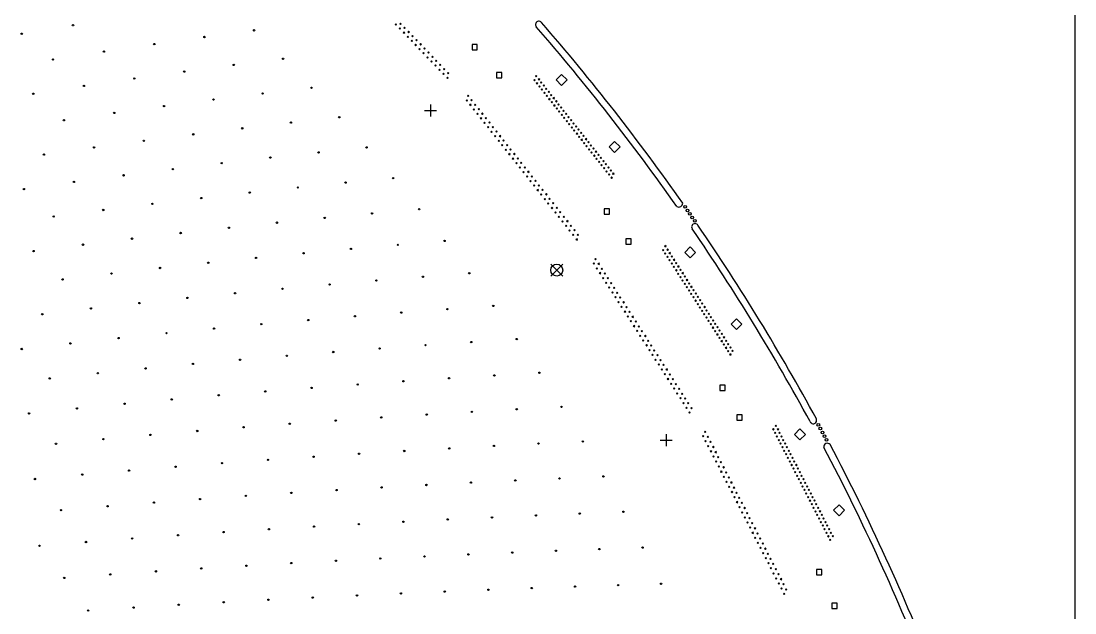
# Model space of a CAD drawing. Extents: x 37 to 649, y -63 to 570.
# Drawn here: x 339.5 to 648.6, y 254.6 to 428 of the extents above; entities that cross this region are included whole.
import ezdxf

# ---------------------------------------------------------------- set-up
doc = ezdxf.new("R2010")
doc.units = 0
doc.layers.add('BLACK', color=7, linetype='CONTINUOUS')

msp = doc.modelspace()

# ---------------------------------------------------------------- linework, layer by layer
at = {"layer": 'BLACK', "linetype": 'CONTINUOUS'}
for p, q in [((648.594, 570.004), (648.595, 66.055)), ((449.239071, 427.253121), (449.639071, 426.853121)), ((449.639071, 427.253121), (449.239071, 426.853121)), ((450.648206, 427.448678), (451.048206, 427.048678)), ((451.048206, 427.448678), (450.648206, 427.048678)), ((450.401895, 426.047523), (450.801895, 425.647523)), ((450.801895, 426.047523), (450.401895, 425.647523)), ((451.564717, 424.841924), (451.964717, 424.441924)), ((451.964717, 424.841924), (451.564717, 424.441924)), ((451.811031, 426.24308), (452.211031, 425.84308)), ((452.211031, 426.24308), (451.811031, 425.84308)), ((452.72754, 423.636326), (453.12754, 423.236326)), ((453.12754, 423.636326), (452.72754, 423.236326)), ((452.973852, 425.037481), (453.373852, 424.637481)), ((453.373852, 425.037481), (452.973852, 424.637481)), ((454.136676, 423.831882), (454.536676, 423.431882)), ((454.536676, 423.831882), (454.136676, 423.431882)), ((453.890362, 422.430727), (454.290362, 422.030727)), ((454.290362, 422.430727), (453.890362, 422.030727)), ((455.053186, 421.225127), (455.453186, 420.825127)), ((455.453186, 421.225127), (455.053186, 420.825127)), ((455.299498, 422.626283), (455.699498, 422.226283)), ((455.699498, 422.626283), (455.299498, 422.226283)), ((456.462321, 421.420684), (456.862321, 421.020684)), ((456.862321, 421.420684), (456.462321, 421.020684)), ((473.339417, 421.187659), (471.783767, 421.187659)), ((471.783767, 421.187659), (471.783767, 419.632009)), ((473.339417, 419.632009), (473.339417, 421.187659)), ((456.21601, 420.01953), (456.61601, 419.61953)), ((456.61601, 420.01953), (456.21601, 419.61953)), ((457.378831, 418.81393), (457.778831, 418.41393)), ((457.778831, 418.81393), (457.378831, 418.41393)), ((457.625145, 420.215087), (458.025145, 419.815087)), ((458.025145, 420.215087), (457.625145, 419.815087)), ((458.541654, 417.608333), (458.941654, 417.208333)), ((458.941654, 417.608333), (458.541654, 417.208333)), ((458.787967, 419.009487), (459.187967, 418.609487)), ((459.187967, 419.009487), (458.787967, 418.609487)), ((459.95079, 417.803889), (460.35079, 417.403889)), ((460.35079, 417.803889), (459.95079, 417.403889)), ((471.783767, 419.632009), (473.339417, 419.632009)), ((459.704477, 416.402734), (460.104477, 416.002734)), ((460.104477, 416.402734), (459.704477, 416.002734)), ((460.867299, 415.197135), (461.267299, 414.797135)), ((461.267299, 415.197135), (460.867299, 414.797135)), ((461.113613, 416.59829), (461.513613, 416.19829)), ((461.513613, 416.59829), (461.113613, 416.19829)), ((462.276436, 415.39269), (462.676436, 414.99269)), ((462.676436, 415.39269), (462.276436, 414.99269)), ((463.43926, 414.187094), (463.83926, 413.787094)), ((463.83926, 414.187094), (463.43926, 413.787094)), ((462.030124, 413.991537), (462.430124, 413.591537)), ((462.430124, 413.991537), (462.030124, 413.591537)), ((463.192945, 412.785937), (463.592945, 412.385937)), ((463.592945, 412.785937), (463.192945, 412.385937)), ((464.355769, 411.580339), (464.755769, 411.180339)), ((464.755769, 411.580339), (464.355769, 411.180339)), ((464.602082, 412.981495), (465.002082, 412.581495)), ((465.002082, 412.981495), (464.602082, 412.581495)), ((480.517523, 412.968042), (478.961873, 412.968042)), ((478.961873, 412.968042), (478.961873, 411.412392)), ((478.961873, 411.412392), (480.517523, 411.412392)), ((480.517523, 411.412392), (480.517523, 412.968042)), ((490.423878, 412.093545), (490.823878, 411.693545)), ((490.823878, 412.093545), (490.423878, 411.693545)), ((491.153125, 411.17223), (491.553125, 410.77223)), ((491.553125, 411.17223), (491.153125, 410.77223)), ((498.07, 412.41), (496.47, 410.81)), ((499.67, 410.81), (498.07, 412.41)), ((489.88679, 410.919155), (490.28679, 410.519155)), ((490.28679, 410.919155), (489.88679, 410.519155)), ((490.616037, 409.99784), (491.016037, 409.59784)), ((491.016037, 409.99784), (490.616037, 409.59784)), ((491.345288, 409.076526), (491.745288, 408.676526)), ((491.745288, 409.076526), (491.345288, 408.676526)), ((491.882376, 410.250917), (492.282376, 409.850917)), ((492.282376, 410.250917), (491.882376, 409.850917)), ((492.074536, 408.155211), (492.474536, 407.755211)), ((492.474536, 408.155211), (492.074536, 407.755211)), ((492.611624, 409.329601), (493.011624, 408.929601)), ((493.011624, 409.329601), (492.611624, 408.929601)), ((493.340873, 408.408286), (493.740873, 408.008286)), ((493.740873, 408.408286), (493.340873, 408.008286)), ((496.47, 410.81), (498.07, 409.21)), ((498.07, 409.21), (499.67, 410.81)), ((470.048923, 404.997542), (470.448923, 404.597542)), ((470.448923, 404.997542), (470.048923, 404.597542)), ((470.430851, 406.367956), (470.830851, 405.967956)), ((470.830851, 406.367956), (470.430851, 405.967956)), ((471.47042, 405.054593), (471.87042, 404.654593)), ((471.87042, 405.054593), (471.47042, 404.654593)), ((492.803785, 407.233896), (493.203785, 406.833896)), ((493.203785, 407.233896), (492.803785, 406.833896)), ((493.533035, 406.312581), (493.933035, 405.912581)), ((493.933035, 406.312581), (493.533035, 405.912581)), ((494.070122, 407.486972), (494.470122, 407.086972)), ((494.470122, 407.486972), (494.070122, 407.086972)), ((494.262284, 405.391266), (494.662284, 404.991266)), ((494.662284, 405.391266), (494.262284, 404.991266)), ((494.799372, 406.565655), (495.199372, 406.165655)), ((495.199372, 406.565655), (494.799372, 406.165655)), ((495.52862, 405.644341), (495.92862, 405.244341)), ((495.92862, 405.644341), (495.52862, 405.244341)), ((457.84, 401.83), (461.34, 401.83)), ((459.59, 403.58), (459.59, 400.08)), ((471.088491, 403.684178), (471.488491, 403.284178)), ((471.488491, 403.684178), (471.088491, 403.284178)), ((472.128058, 402.370815), (472.528058, 401.970815)), ((472.528058, 402.370815), (472.128058, 401.970815)), ((472.509988, 403.74123), (472.909988, 403.34123)), ((472.909988, 403.74123), (472.509988, 403.34123)), ((473.549554, 402.427865), (473.949554, 402.027865)), ((473.949554, 402.427865), (473.549554, 402.027865)), ((494.991533, 404.469952), (495.391533, 404.069952)), ((495.391533, 404.469952), (494.991533, 404.069952)), ((495.720782, 403.548636), (496.120782, 403.148636)), ((496.120782, 403.548636), (495.720782, 403.148636)), ((496.257869, 404.723027), (496.657869, 404.323027)), ((496.657869, 404.723027), (496.257869, 404.323027)), ((496.450031, 402.627322), (496.850031, 402.227322)), ((496.850031, 402.627322), (496.450031, 402.227322)), ((496.987119, 403.801713), (497.387119, 403.401713)), ((497.387119, 403.801713), (496.987119, 403.401713)), ((497.716367, 402.880397), (498.116367, 402.480397)), ((498.116367, 402.880397), (497.716367, 402.480397)), ((498.445617, 401.959084), (498.845617, 401.559084)), ((498.845617, 401.959084), (498.445617, 401.559084)), ((473.167627, 401.057451), (473.567627, 400.657451)), ((473.567627, 401.057451), (473.167627, 400.657451)), ((474.207194, 399.744087), (474.607194, 399.344087)), ((474.607194, 399.744087), (474.207194, 399.344087)), ((474.589123, 401.114502), (474.989123, 400.714502)), ((474.989123, 401.114502), (474.589123, 400.714502)), ((475.62869, 399.801138), (476.02869, 399.401138)), ((476.02869, 399.801138), (475.62869, 399.401138)), ((497.179279, 401.706008), (497.579279, 401.306008)), ((497.579279, 401.706008), (497.179279, 401.306008)), ((497.908529, 400.784693), (498.308529, 400.384693)), ((498.308529, 400.784693), (497.908529, 400.384693)), ((498.637777, 399.863378), (499.037777, 399.463378)), ((499.037777, 399.863378), (498.637777, 399.463378)), ((499.174865, 401.037768), (499.574865, 400.637768)), ((499.574865, 401.037768), (499.174865, 400.637768)), ((499.367027, 398.942064), (499.767027, 398.542064)), ((499.767027, 398.942064), (499.367027, 398.542064)), ((499.904115, 400.116454), (500.304115, 399.716454)), ((500.304115, 400.116454), (499.904115, 399.716454)), ((500.633362, 399.195138), (501.033362, 398.795138)), ((501.033362, 399.195138), (500.633362, 398.795138)), ((475.246761, 398.430723), (475.646761, 398.030723)), ((475.646761, 398.430723), (475.246761, 398.030723)), ((476.286331, 397.117361), (476.686331, 396.717361)), ((476.686331, 397.117361), (476.286331, 396.717361)), ((476.668257, 398.487775), (477.068257, 398.087775)), ((477.068257, 398.487775), (476.668257, 398.087775)), ((477.325897, 395.803996), (477.725897, 395.403996)), ((477.725897, 395.803996), (477.325897, 395.403996)), ((477.707827, 397.174412), (478.107827, 396.774412)), ((478.107827, 397.174412), (477.707827, 396.774412)), ((478.747393, 395.861048), (479.147393, 395.461048)), ((479.147393, 395.861048), (478.747393, 395.461048)), ((500.096276, 398.020748), (500.496276, 397.620748)), ((500.496276, 398.020748), (500.096276, 397.620748)), ((500.825526, 397.099433), (501.225526, 396.699433)), ((501.225526, 397.099433), (500.825526, 396.699433)), ((501.362613, 398.273824), (501.762613, 397.873824)), ((501.762613, 398.273824), (501.362613, 397.873824)), ((501.554773, 396.178118), (501.954773, 395.778118)), ((501.954773, 396.178118), (501.554773, 395.778118)), ((502.091861, 397.352508), (502.491861, 396.952508)), ((502.491861, 397.352508), (502.091861, 396.952508)), ((502.821111, 396.431195), (503.221111, 396.031195)), ((503.221111, 396.431195), (502.821111, 396.031195)), ((478.365465, 394.490633), (478.765465, 394.090633)), ((478.765465, 394.490633), (478.365465, 394.090633)), ((479.405033, 393.177269), (479.805033, 392.777269)), ((479.805033, 393.177269), (479.405033, 392.777269)), ((479.786962, 394.547684), (480.186962, 394.147684)), ((480.186962, 394.547684), (479.786962, 394.147684)), ((480.826529, 393.234321), (481.226529, 392.834321)), ((481.226529, 393.234321), (480.826529, 392.834321)), ((502.284023, 395.256803), (502.684023, 394.856803)), ((502.684023, 395.256803), (502.284023, 394.856803)), ((503.013272, 394.335489), (503.413272, 393.935489)), ((503.413272, 394.335489), (503.013272, 393.935489)), ((503.550359, 395.509879), (503.950359, 395.109879)), ((503.950359, 395.509879), (503.550359, 395.109879)), ((503.74252, 393.414175), (504.14252, 393.014175)), ((504.14252, 393.414175), (503.74252, 393.014175)), ((504.279609, 394.588564), (504.679609, 394.188564)), ((504.679609, 394.588564), (504.279609, 394.188564)), ((505.008857, 393.66725), (505.408857, 393.26725)), ((505.408857, 393.66725), (505.008857, 393.26725)), ((505.738106, 392.745936), (506.138106, 392.345936)), ((506.138106, 392.745936), (505.738106, 392.345936)), ((513.59, 392.76), (511.99, 391.16)), ((515.19, 391.16), (513.59, 392.76)), ((480.444601, 391.863904), (480.844601, 391.463904)), ((480.844601, 391.863904), (480.444601, 391.463904)), ((481.48417, 390.550543), (481.88417, 390.150543)), ((481.88417, 390.550543), (481.48417, 390.150543)), ((481.866096, 391.920956), (482.266096, 391.520956)), ((482.266096, 391.920956), (481.866096, 391.520956)), ((482.905666, 390.607594), (483.305666, 390.207594)), ((483.305666, 390.607594), (482.905666, 390.207594)), ((504.47177, 392.492861), (504.87177, 392.092861)), ((504.87177, 392.492861), (504.47177, 392.092861)), ((505.201018, 391.571545), (505.601018, 391.171545)), ((505.601018, 391.571545), (505.201018, 391.171545)), ((505.930268, 390.650231), (506.330268, 390.250231)), ((506.330268, 390.650231), (505.930268, 390.250231)), ((506.467356, 391.824622), (506.867356, 391.424622)), ((506.867356, 391.824622), (506.467356, 391.424622)), ((506.659517, 389.728915), (507.059517, 389.328915)), ((507.059517, 389.728915), (506.659517, 389.328915)), ((507.196604, 390.903306), (507.596604, 390.503306)), ((507.596604, 390.903306), (507.196604, 390.503306)), ((507.925854, 389.981991), (508.325854, 389.581991)), ((508.325854, 389.981991), (507.925854, 389.581991)), ((511.99, 391.16), (513.59, 389.56)), ((513.59, 389.56), (515.19, 391.16)), ((482.523735, 389.237177), (482.923735, 388.837177)), ((482.923735, 389.237177), (482.523735, 388.837177)), ((483.563304, 387.923816), (483.963304, 387.523816)), ((483.963304, 387.923816), (483.563304, 387.523816)), ((483.945232, 389.294229), (484.345232, 388.894229)), ((484.345232, 389.294229), (483.945232, 388.894229)), ((484.602872, 386.610451), (485.002872, 386.210451)), ((485.002872, 386.610451), (484.602872, 386.210451)), ((484.9848, 387.980866), (485.3848, 387.580866)), ((485.3848, 387.980866), (484.9848, 387.580866)), ((486.024368, 386.667503), (486.424368, 386.267503)), ((486.424368, 386.667503), (486.024368, 386.267503)), ((507.388767, 388.8076), (507.788767, 388.4076)), ((507.788767, 388.8076), (507.388767, 388.4076)), ((508.118015, 387.886285), (508.518015, 387.486285)), ((508.518015, 387.886285), (508.118015, 387.486285)), ((508.655103, 389.060676), (509.055103, 388.660676)), ((509.055103, 389.060676), (508.655103, 388.660676)), ((508.847265, 386.964971), (509.247265, 386.564971)), ((509.247265, 386.964971), (508.847265, 386.564971)), ((509.384352, 388.139362), (509.784352, 387.739362)), ((509.784352, 388.139362), (509.384352, 387.739362)), ((510.113601, 387.218046), (510.513601, 386.818046)), ((510.513601, 387.218046), (510.113601, 386.818046)), ((485.642438, 385.297088), (486.042438, 384.897088)), ((486.042438, 385.297088), (485.642438, 384.897088)), ((486.682008, 383.983725), (487.082008, 383.583725)), ((487.082008, 383.983725), (486.682008, 383.583725)), ((487.063935, 385.354138), (487.463935, 384.954138)), ((487.463935, 385.354138), (487.063935, 384.954138)), ((488.103504, 384.040775), (488.503504, 383.640775)), ((488.503504, 384.040775), (488.103504, 383.640775)), ((509.576511, 386.043656), (509.976511, 385.643656)), ((509.976511, 386.043656), (509.576511, 385.643656)), ((510.305763, 385.122342), (510.705763, 384.722342)), ((510.705763, 385.122342), (510.305763, 384.722342)), ((510.84285, 386.296732), (511.24285, 385.896732)), ((511.24285, 386.296732), (510.84285, 385.896732)), ((511.035009, 384.201027), (511.435009, 383.801027)), ((511.435009, 384.201027), (511.035009, 383.801027)), ((511.572097, 385.375417), (511.972097, 384.975417)), ((511.972097, 385.375417), (511.572097, 384.975417)), ((511.76426, 383.279713), (512.16426, 382.879713)), ((512.16426, 383.279713), (511.76426, 382.879713)), ((512.301348, 384.454104), (512.701348, 384.054104)), ((512.701348, 384.454104), (512.301348, 384.054104)), ((513.030595, 383.532788), (513.430595, 383.132788)), ((513.430595, 383.532788), (513.030595, 383.132788)), ((487.721575, 382.670361), (488.121575, 382.270361)), ((488.121575, 382.670361), (487.721575, 382.270361)), ((488.761142, 381.356996), (489.161142, 380.956996)), ((489.161142, 381.356996), (488.761142, 380.956996)), ((489.143071, 382.727411), (489.543071, 382.327411)), ((489.543071, 382.727411), (489.143071, 382.327411)), ((490.182638, 381.414048), (490.582638, 381.014048)), ((490.582638, 381.414048), (490.182638, 381.014048)), ((512.493508, 382.358398), (512.893508, 381.958398)), ((512.893508, 382.358398), (512.493508, 381.958398)), ((489.800711, 380.043633), (490.200711, 379.643633)), ((490.200711, 380.043633), (489.800711, 379.643633)), ((490.840278, 378.730269), (491.240278, 378.330269)), ((491.240278, 378.730269), (490.840278, 378.330269)), ((491.222208, 380.100685), (491.622208, 379.700685)), ((491.622208, 380.100685), (491.222208, 379.700685)), ((491.879846, 377.416906), (492.279846, 377.016906)), ((492.279846, 377.416906), (491.879846, 377.016906)), ((492.261773, 378.787321), (492.661773, 378.387321)), ((492.661773, 378.787321), (492.261773, 378.387321)), ((493.301342, 377.473958), (493.701342, 377.073958)), ((493.701342, 377.473958), (493.301342, 377.073958)), ((492.919412, 376.103543), (493.319412, 375.703543)), ((493.319412, 376.103543), (492.919412, 375.703543)), ((493.958981, 374.790178), (494.358981, 374.390178)), ((494.358981, 374.790178), (493.958981, 374.390178)), ((494.340909, 376.160593), (494.740909, 375.760593)), ((494.740909, 376.160593), (494.340909, 375.760593)), ((495.380477, 374.84723), (495.780477, 374.44723)), ((495.780477, 374.84723), (495.380477, 374.44723)), ((494.99855, 373.476816), (495.39855, 373.076816)), ((495.39855, 373.476816), (494.99855, 373.076816)), ((496.038116, 372.163451), (496.438116, 371.763451)), ((496.438116, 372.163451), (496.038116, 371.763451)), ((496.420046, 373.533867), (496.820046, 373.133867)), ((496.820046, 373.533867), (496.420046, 373.133867)), ((497.459613, 372.220503), (497.859613, 371.820503)), ((497.859613, 372.220503), (497.459613, 371.820503)), ((498.499181, 370.90714), (498.899181, 370.50714)), ((498.899181, 370.90714), (498.499181, 370.50714)), ((512.101972, 373.065477), (510.546322, 373.065477)), ((510.546322, 373.065477), (510.546322, 371.509827)), ((510.546322, 371.509827), (512.101972, 371.509827)), ((512.101972, 371.509827), (512.101972, 373.065477)), ((497.077684, 370.850089), (497.477684, 370.450089)), ((497.477684, 370.850089), (497.077684, 370.450089)), ((498.117253, 369.536725), (498.517253, 369.136725)), ((498.517253, 369.536725), (498.117253, 369.136725)), ((499.156819, 368.223361), (499.556819, 367.823361)), ((499.556819, 368.223361), (499.156819, 367.823361)), ((499.538749, 369.593776), (499.938749, 369.193776)), ((499.938749, 369.593776), (499.538749, 369.193776)), ((500.578316, 368.280411), (500.978316, 367.880411)), ((500.978316, 368.280411), (500.578316, 367.880411)), ((500.196389, 366.909998), (500.596389, 366.509998)), ((500.596389, 366.909998), (500.196389, 366.509998)), ((501.235955, 365.596633), (501.635955, 365.196633)), ((501.635955, 365.596633), (501.235955, 365.196633)), ((501.617885, 366.967049), (502.017885, 366.567049)), ((502.017885, 366.967049), (501.617885, 366.567049)), ((502.657452, 365.653685), (503.057452, 365.253685)), ((503.057452, 365.653685), (502.657452, 365.253685)), ((502.275524, 364.28327), (502.675524, 363.88327)), ((502.675524, 364.28327), (502.275524, 363.88327)), ((518.450195, 364.194158), (516.894545, 364.194158)), ((516.894545, 364.194158), (516.894545, 362.638508)), ((516.894545, 362.638508), (518.450195, 362.638508)), ((518.450195, 362.638508), (518.450195, 364.194158)), ((528.275548, 362.258951), (528.675548, 361.858951)), ((528.675548, 362.258951), (528.275548, 361.858951)), ((535.77, 361.86), (534.17, 360.26)), ((537.37, 360.26), (535.77, 361.86)), ((507.81924, 358.511558), (508.21924, 358.111558)), ((508.21924, 358.511558), (507.81924, 358.111558)), ((527.626429, 361.142573), (528.026429, 360.742573)), ((528.026429, 361.142573), (527.626429, 360.742573)), ((528.262296, 360.154496), (528.662296, 359.754496)), ((528.662296, 360.154496), (528.262296, 359.754496)), ((528.898167, 359.166421), (529.298167, 358.766421)), ((529.298167, 359.166421), (528.898167, 358.766421)), ((528.911415, 361.270874), (529.311415, 360.870874)), ((529.311415, 361.270874), (528.911415, 360.870874)), ((529.547286, 360.282799), (529.947286, 359.882799)), ((529.947286, 360.282799), (529.547286, 359.882799)), ((530.183154, 359.294722), (530.583154, 358.894722)), ((530.583154, 359.294722), (530.183154, 358.894722)), ((534.17, 360.26), (535.77, 358.66)), ((535.77, 358.66), (537.37, 360.26)), ((494.88, 356.82), (498.38, 353.32)), ((498.38, 356.82), (494.88, 353.32)), ((507.305412, 357.184952), (507.705412, 356.784952)), ((507.705412, 357.184952), (507.305412, 356.784952)), ((508.211865, 355.776416), (508.611865, 355.376416)), ((508.611865, 355.776416), (508.211865, 355.376416)), ((508.725692, 357.103024), (509.125692, 356.703024)), ((509.125692, 357.103024), (508.725692, 356.703024)), ((509.632145, 355.69449), (510.032145, 355.29449)), ((510.032145, 355.69449), (509.632145, 355.29449)), ((529.534035, 358.178343), (529.934035, 357.778343)), ((529.934035, 358.178343), (529.534035, 357.778343)), ((530.169904, 357.190267), (530.569904, 356.790267)), ((530.569904, 357.190267), (530.169904, 356.790267)), ((530.805774, 356.202189), (531.205774, 355.802189)), ((531.205774, 356.202189), (530.805774, 355.802189)), ((530.819023, 358.306645), (531.219023, 357.906645)), ((531.219023, 358.306645), (530.819023, 357.906645)), ((531.454892, 357.318569), (531.854892, 356.918569)), ((531.854892, 357.318569), (531.454892, 356.918569)), ((532.090763, 356.33049), (532.490763, 355.93049)), ((532.490763, 356.33049), (532.090763, 355.93049)), ((509.118315, 354.367882), (509.518315, 353.967882)), ((509.518315, 354.367882), (509.118315, 353.967882)), ((510.024768, 352.959347), (510.424768, 352.559347)), ((510.424768, 352.959347), (510.024768, 352.559347)), ((510.538595, 354.285954), (510.938595, 353.885954)), ((510.938595, 354.285954), (510.538595, 353.885954)), ((511.445048, 352.87742), (511.845048, 352.47742)), ((511.845048, 352.87742), (511.445048, 352.47742)), ((531.441643, 355.214113), (531.841643, 354.814113)), ((531.841643, 355.214113), (531.441643, 354.814113)), ((532.077513, 354.226037), (532.477513, 353.826037)), ((532.477513, 354.226037), (532.077513, 353.826037)), ((532.713382, 353.23796), (533.113382, 352.83796)), ((533.113382, 353.23796), (532.713382, 352.83796)), ((532.726631, 355.342415), (533.126631, 354.942415)), ((533.126631, 355.342415), (532.726631, 354.942415)), ((533.362501, 354.354338), (533.762501, 353.954338)), ((533.762501, 354.354338), (533.362501, 353.954338)), ((533.998371, 353.366262), (534.398371, 352.966262)), ((534.398371, 353.366262), (533.998371, 352.966262)), ((534.634239, 352.378185), (535.034239, 351.978185)), ((535.034239, 352.378185), (534.634239, 351.978185)), ((510.931219, 351.550812), (511.331219, 351.150812)), ((511.331219, 351.550812), (510.931219, 351.150812)), ((511.837671, 350.142277), (512.237671, 349.742277)), ((512.237671, 350.142277), (511.837671, 349.742277)), ((512.351499, 351.468885), (512.751499, 351.068885)), ((512.751499, 351.468885), (512.351499, 351.068885)), ((513.25795, 350.060351), (513.65795, 349.660351)), ((513.65795, 350.060351), (513.25795, 349.660351)), ((533.349252, 352.249884), (533.749252, 351.849884)), ((533.749252, 352.249884), (533.349252, 351.849884)), ((533.985119, 351.261807), (534.385119, 350.861807)), ((534.385119, 351.261807), (533.985119, 350.861807)), ((534.620989, 350.273731), (535.020989, 349.873731)), ((535.020989, 350.273731), (534.620989, 349.873731)), ((535.256858, 349.285654), (535.656858, 348.885654)), ((535.656858, 349.285654), (535.256858, 348.885654)), ((535.270109, 351.39011), (535.670109, 350.99011)), ((535.670109, 351.39011), (535.270109, 350.99011)), ((535.905977, 350.402032), (536.305977, 350.002032)), ((536.305977, 350.402032), (535.905977, 350.002032)), ((536.541847, 349.413956), (536.941847, 349.013956)), ((536.941847, 349.413956), (536.541847, 349.013956)), ((512.744125, 348.733743), (513.144125, 348.333743)), ((513.144125, 348.733743), (512.744125, 348.333743)), ((513.650575, 347.325208), (514.050575, 346.925208)), ((514.050575, 347.325208), (513.650575, 346.925208)), ((514.164404, 348.651816), (514.564404, 348.251816)), ((514.564404, 348.651816), (514.164404, 348.251816)), ((515.070854, 347.243281), (515.470854, 346.843281)), ((515.470854, 347.243281), (515.070854, 346.843281)), ((535.892728, 348.297578), (536.292728, 347.897578)), ((536.292728, 348.297578), (535.892728, 347.897578)), ((536.528597, 347.3095), (536.928597, 346.9095)), ((536.928597, 347.3095), (536.528597, 346.9095)), ((537.164467, 346.321423), (537.564467, 345.921423)), ((537.564467, 346.321423), (537.164467, 345.921423)), ((537.177715, 348.425879), (537.577715, 348.025879)), ((537.577715, 348.425879), (537.177715, 348.025879)), ((537.813586, 347.437802), (538.213586, 347.037802)), ((538.213586, 347.437802), (537.813586, 347.037802)), ((538.449453, 346.449725), (538.849453, 346.049725)), ((538.849453, 346.449725), (538.449453, 346.049725)), ((514.557028, 345.916673), (514.957028, 345.516673)), ((514.957028, 345.916673), (514.557028, 345.516673)), ((515.463479, 344.508139), (515.863479, 344.108139)), ((515.863479, 344.508139), (515.463479, 344.108139)), ((515.977307, 345.834746), (516.377307, 345.434746)), ((516.377307, 345.834746), (515.977307, 345.434746)), ((516.369931, 343.099603), (516.769931, 342.699603)), ((516.769931, 343.099603), (516.369931, 342.699603)), ((516.883758, 344.426212), (517.283758, 344.026212)), ((517.283758, 344.426212), (516.883758, 344.026212)), ((537.800334, 345.333346), (538.200334, 344.933346)), ((538.200334, 345.333346), (537.800334, 344.933346)), ((538.436204, 344.34527), (538.836204, 343.94527)), ((538.836204, 344.34527), (538.436204, 343.94527)), ((539.072074, 343.357194), (539.472074, 342.957194)), ((539.472074, 343.357194), (539.072074, 342.957194)), ((539.085324, 345.461649), (539.485324, 345.061649)), ((539.485324, 345.461649), (539.085324, 345.061649)), ((539.721192, 344.473572), (540.121192, 344.073572)), ((540.121192, 344.473572), (539.721192, 344.073572)), ((540.357062, 343.485495), (540.757062, 343.085495)), ((540.757062, 343.485495), (540.357062, 343.085495)), ((517.276384, 341.69107), (517.676384, 341.29107)), ((517.676384, 341.69107), (517.276384, 341.29107)), ((517.79021, 343.017676), (518.19021, 342.617676)), ((518.19021, 343.017676), (517.79021, 342.617676)), ((518.182833, 340.282534), (518.582833, 339.882534)), ((518.582833, 340.282534), (518.182833, 339.882534)), ((518.696664, 341.609143), (519.096664, 341.209143)), ((519.096664, 341.609143), (518.696664, 341.209143)), ((519.603114, 340.200607), (520.003114, 339.800607)), ((520.003114, 340.200607), (519.603114, 339.800607)), ((539.707942, 342.369118), (540.107942, 341.969118)), ((540.107942, 342.369118), (539.707942, 341.969118)), ((540.343812, 341.381042), (540.743812, 340.981042)), ((540.743812, 341.381042), (540.343812, 340.981042)), ((540.979681, 340.392965), (541.379681, 339.992965)), ((541.379681, 340.392965), (540.979681, 339.992965)), ((540.992931, 342.49742), (541.392931, 342.09742)), ((541.392931, 342.49742), (540.992931, 342.09742)), ((541.6288, 341.509343), (542.0288, 341.109343)), ((542.0288, 341.509343), (541.6288, 341.109343)), ((542.26467, 340.521267), (542.66467, 340.121267)), ((542.66467, 340.521267), (542.26467, 340.121267)), ((549.34, 340.84), (547.74, 339.24)), ((550.94, 339.24), (549.34, 340.84)), ((519.089286, 338.874001), (519.489286, 338.474001)), ((519.489286, 338.874001), (519.089286, 338.474001)), ((519.995739, 337.465465), (520.395739, 337.065465)), ((520.395739, 337.465465), (519.995739, 337.065465)), ((520.509566, 338.792073), (520.909566, 338.392073)), ((520.909566, 338.792073), (520.509566, 338.392073)), ((521.416018, 337.383538), (521.816018, 336.983538)), ((521.816018, 337.383538), (521.416018, 336.983538)), ((541.615551, 339.404889), (542.015551, 339.004889)), ((542.015551, 339.404889), (541.615551, 339.004889)), ((542.25142, 338.416811), (542.65142, 338.016811)), ((542.65142, 338.416811), (542.25142, 338.016811)), ((542.88729, 337.428734), (543.28729, 337.028734)), ((543.28729, 337.428734), (542.88729, 337.028734)), ((542.900538, 339.53319), (543.300538, 339.13319)), ((543.300538, 339.53319), (542.900538, 339.13319)), ((543.536409, 338.545113), (543.936409, 338.145113)), ((543.936409, 338.545113), (543.536409, 338.145113)), ((544.172277, 337.557036), (544.572277, 337.157036)), ((544.572277, 337.557036), (544.172277, 337.157036)), ((547.74, 339.24), (549.34, 337.64)), ((549.34, 337.64), (550.94, 339.24)), ((520.902189, 336.056931), (521.302189, 335.656931)), ((521.302189, 336.056931), (520.902189, 335.656931)), ((521.808643, 334.648396), (522.208643, 334.248396)), ((522.208643, 334.648396), (521.808643, 334.248396)), ((522.322469, 335.975003), (522.722469, 335.575003)), ((522.722469, 335.975003), (522.322469, 335.575003)), ((523.228922, 334.566468), (523.628922, 334.166468)), ((523.628922, 334.566468), (523.228922, 334.166468)), ((543.523158, 336.440658), (543.923158, 336.040658)), ((543.923158, 336.440658), (543.523158, 336.040658)), ((544.159028, 335.452581), (544.559028, 335.052581)), ((544.559028, 335.452581), (544.159028, 335.052581)), ((544.794895, 334.464505), (545.194895, 334.064505)), ((545.194895, 334.464505), (544.794895, 334.064505)), ((544.808147, 336.56896), (545.208147, 336.16896)), ((545.208147, 336.56896), (544.808147, 336.16896)), ((545.444016, 335.580883), (545.844016, 335.180883)), ((545.844016, 335.580883), (545.444016, 335.180883)), ((546.079886, 334.592807), (546.479886, 334.192807)), ((546.479886, 334.592807), (546.079886, 334.192807)), ((522.715094, 333.239861), (523.115094, 332.839861)), ((523.115094, 333.239861), (522.715094, 332.839861)), ((523.621545, 331.831326), (524.021545, 331.431326)), ((524.021545, 331.831326), (523.621545, 331.431326)), ((524.135373, 333.157933), (524.535373, 332.757933)), ((524.535373, 333.157933), (524.135373, 332.757933)), ((525.041824, 331.749399), (525.441824, 331.349399)), ((525.441824, 331.749399), (525.041824, 331.349399)), ((545.430767, 333.476428), (545.830767, 333.076428)), ((545.830767, 333.476428), (545.430767, 333.076428)), ((546.066634, 332.488351), (546.466634, 332.088351)), ((546.466634, 332.488351), (546.066634, 332.088351)), ((546.702504, 331.500276), (547.102504, 331.100276)), ((547.102504, 331.500276), (546.702504, 331.100276)), ((546.715753, 333.60473), (547.115753, 333.20473)), ((547.115753, 333.60473), (546.715753, 333.20473)), ((547.351624, 332.616654), (547.751624, 332.216654)), ((547.751624, 332.616654), (547.351624, 332.216654)), ((547.987491, 331.628577), (548.387491, 331.228577)), ((548.387491, 331.628577), (547.987491, 331.228577)), ((524.527998, 330.422792), (524.927998, 330.022792)), ((524.927998, 330.422792), (524.527998, 330.022792)), ((525.434449, 329.014256), (525.834449, 328.614256)), ((525.834449, 329.014256), (525.434449, 328.614256)), ((525.948278, 330.340865), (526.348278, 329.940865)), ((526.348278, 330.340865), (525.948278, 329.940865)), ((526.340902, 327.605722), (526.740902, 327.205722)), ((526.740902, 327.605722), (526.340902, 327.205722)), ((526.854728, 328.93233), (527.254728, 328.53233)), ((527.254728, 328.93233), (526.854728, 328.53233)), ((547.338373, 330.512199), (547.738373, 330.112199)), ((547.738373, 330.512199), (547.338373, 330.112199)), ((527.247352, 326.197188), (527.647352, 325.797188)), ((527.647352, 326.197188), (527.247352, 325.797188)), ((527.761181, 327.523795), (528.161181, 327.123795)), ((528.161181, 327.523795), (527.761181, 327.123795)), ((528.153805, 324.788651), (528.553805, 324.388651)), ((528.553805, 324.788651), (528.153805, 324.388651)), ((528.667632, 326.11526), (529.067632, 325.71526)), ((529.067632, 326.11526), (528.667632, 325.71526)), ((529.574084, 324.706725), (529.974084, 324.306725)), ((529.974084, 324.706725), (529.574084, 324.306725)), ((529.060258, 323.380119), (529.460258, 322.980119)), ((529.460258, 323.380119), (529.060258, 322.980119)), ((529.966708, 321.971583), (530.366708, 321.571583)), ((530.366708, 321.971583), (529.966708, 321.571583)), ((530.480538, 323.298191), (530.880538, 322.898191)), ((530.880538, 323.298191), (530.480538, 322.898191)), ((531.386988, 321.889655), (531.786988, 321.489655)), ((531.786988, 321.889655), (531.386988, 321.489655)), ((530.87316, 320.563049), (531.27316, 320.163049)), ((531.27316, 320.563049), (530.87316, 320.163049)), ((531.779613, 319.154514), (532.179613, 318.754514)), ((532.179613, 319.154514), (531.779613, 318.754514)), ((532.29344, 320.481121), (532.69344, 320.081121)), ((532.69344, 320.481121), (532.29344, 320.081121)), ((533.199892, 319.072587), (533.599892, 318.672587)), ((533.599892, 319.072587), (533.199892, 318.672587)), ((545.990096, 321.39993), (544.434446, 321.39993)), ((544.434446, 321.39993), (544.434446, 319.84428)), ((544.434446, 319.84428), (545.990096, 319.84428)), ((545.990096, 319.84428), (545.990096, 321.39993)), ((532.686063, 317.745979), (533.086063, 317.345979)), ((533.086063, 317.745979), (532.686063, 317.345979)), ((533.592517, 316.337445), (533.992517, 315.937445)), ((533.992517, 316.337445), (533.592517, 315.937445)), ((534.106344, 317.66405), (534.506344, 317.26405)), ((534.506344, 317.66405), (534.106344, 317.26405)), ((535.012797, 316.255518), (535.412797, 315.855518)), ((535.412797, 316.255518), (535.012797, 315.855518)), ((534.498967, 314.928909), (534.898967, 314.528909)), ((534.898967, 314.928909), (534.498967, 314.528909)), ((535.40542, 313.520375), (535.80542, 313.120375)), ((535.80542, 313.520375), (535.40542, 313.120375)), ((535.919248, 314.846982), (536.319248, 314.446982)), ((536.319248, 314.846982), (535.919248, 314.446982)), ((551.047513, 312.646914), (549.491863, 312.646914)), ((549.491863, 312.646914), (549.491863, 311.091264)), ((551.047513, 311.091264), (551.047513, 312.646914)), ((549.491863, 311.091264), (551.047513, 311.091264)), ((560.692192, 309.67661), (561.092192, 309.27661)), ((561.092192, 309.67661), (560.692192, 309.27661)), ((528.71, 307), (528.71, 303.5)), ((539.330508, 306.648321), (539.730508, 306.248321)), ((539.730508, 306.648321), (539.330508, 306.248321)), ((539.969861, 307.919199), (540.369861, 307.519199)), ((540.369861, 307.919199), (539.969861, 307.519199)), ((540.73627, 306.429823), (541.13627, 306.029823)), ((541.13627, 306.429823), (540.73627, 306.029823)), ((559.938449, 308.628026), (560.338449, 308.228026)), ((560.338449, 308.628026), (559.938449, 308.228026)), ((560.476077, 307.583239), (560.876077, 307.183239)), ((560.876077, 307.583239), (560.476077, 307.183239)), ((561.013709, 306.538454), (561.413709, 306.138454)), ((561.413709, 306.538454), (561.013709, 306.138454)), ((561.229819, 308.631824), (561.629819, 308.231824)), ((561.629819, 308.631824), (561.229819, 308.231824)), ((561.767451, 307.587038), (562.167451, 307.187038)), ((562.167451, 307.587038), (561.767451, 307.187038)), ((562.30508, 306.542251), (562.70508, 306.142251)), ((562.70508, 306.542251), (562.30508, 306.142251)), ((567.96, 308.56), (566.36, 306.96)), ((566.36, 306.96), (567.96, 305.36)), ((569.56, 306.96), (567.96, 308.56)), ((567.96, 305.36), (569.56, 306.96)), ((526.96, 305.25), (530.46, 305.25)), ((540.096917, 305.158944), (540.496917, 304.758944)), ((540.496917, 305.158944), (540.096917, 304.758944)), ((540.863324, 303.669567), (541.263324, 303.269567)), ((541.263324, 303.669567), (540.863324, 303.269567)), ((541.502679, 304.940447), (541.902679, 304.540447)), ((541.902679, 304.940447), (541.502679, 304.540447)), ((542.269086, 303.451069), (542.669086, 303.051069)), ((542.669086, 303.451069), (542.269086, 303.051069)), ((561.551338, 305.493667), (561.951338, 305.093667)), ((561.951338, 305.493667), (561.551338, 305.093667)), ((562.088968, 304.44888), (562.488968, 304.04888)), ((562.488968, 304.44888), (562.088968, 304.04888)), ((562.626598, 303.404092), (563.026598, 303.004092)), ((563.026598, 303.404092), (562.626598, 303.004092)), ((562.84271, 305.497464), (563.24271, 305.097464)), ((563.24271, 305.497464), (562.84271, 305.097464)), ((563.38034, 304.452678), (563.78034, 304.052678)), ((563.78034, 304.452678), (563.38034, 304.052678)), ((563.917971, 303.407889), (564.317971, 303.007889)), ((564.317971, 303.407889), (563.917971, 303.007889)), ((541.629734, 302.18019), (542.029734, 301.78019)), ((542.029734, 302.18019), (541.629734, 301.78019)), ((542.396142, 300.690813), (542.796142, 300.290813)), ((542.796142, 300.690813), (542.396142, 300.290813)), ((543.035496, 301.961693), (543.435496, 301.561693)), ((543.435496, 301.961693), (543.035496, 301.561693)), ((543.801903, 300.472316), (544.201903, 300.072316)), ((544.201903, 300.472316), (543.801903, 300.072316)), ((563.164228, 302.359306), (563.564228, 301.959306)), ((563.564228, 302.359306), (563.164228, 301.959306)), ((563.701859, 301.31452), (564.101859, 300.91452)), ((564.101859, 301.31452), (563.701859, 300.91452)), ((564.239488, 300.269733), (564.639488, 299.869733)), ((564.639488, 300.269733), (564.239488, 299.869733)), ((564.4556, 302.363103), (564.8556, 301.963103)), ((564.8556, 302.363103), (564.4556, 301.963103)), ((564.99323, 301.318317), (565.39323, 300.918317)), ((565.39323, 301.318317), (564.99323, 300.918317)), ((565.530861, 300.273531), (565.930861, 299.873531)), ((565.930861, 300.273531), (565.530861, 299.873531)), ((543.162551, 299.201436), (543.562551, 298.801436)), ((543.562551, 299.201436), (543.162551, 298.801436)), ((543.928961, 297.712061), (544.328961, 297.312061)), ((544.328961, 297.712061), (543.928961, 297.312061)), ((544.568312, 298.98294), (544.968312, 298.58294)), ((544.968312, 298.98294), (544.568312, 298.58294)), ((545.334722, 297.493563), (545.734722, 297.093563)), ((545.734722, 297.493563), (545.334722, 297.093563)), ((564.777118, 299.224946), (565.177118, 298.824946)), ((565.177118, 299.224946), (564.777118, 298.824946)), ((565.314747, 298.18016), (565.714747, 297.78016)), ((565.714747, 298.18016), (565.314747, 297.78016)), ((565.852378, 297.135374), (566.252378, 296.735374)), ((566.252378, 297.135374), (565.852378, 296.735374)), ((566.06849, 299.228744), (566.46849, 298.828744)), ((566.46849, 299.228744), (566.06849, 298.828744)), ((566.60612, 298.183958), (567.00612, 297.783958)), ((567.00612, 298.183958), (566.60612, 297.783958)), ((567.143749, 297.139171), (567.543749, 296.739171)), ((567.543749, 297.139171), (567.143749, 296.739171)), ((544.695368, 296.222683), (545.095368, 295.822683)), ((545.095368, 296.222683), (544.695368, 295.822683)), ((545.461777, 294.733307), (545.861777, 294.333307)), ((545.861777, 294.733307), (545.461777, 294.333307)), ((546.101129, 296.004187), (546.501129, 295.604187)), ((546.501129, 296.004187), (546.101129, 295.604187)), ((546.867539, 294.514809), (547.267539, 294.114809)), ((547.267539, 294.514809), (546.867539, 294.114809)), ((566.390007, 296.090587), (566.790007, 295.690587)), ((566.790007, 296.090587), (566.390007, 295.690587)), ((566.927638, 295.045801), (567.327638, 294.645801)), ((567.327638, 295.045801), (566.927638, 294.645801)), ((567.465267, 294.001013), (567.865267, 293.601013)), ((567.865267, 294.001013), (567.465267, 293.601013)), ((567.68138, 296.094385), (568.08138, 295.694385)), ((568.08138, 296.094385), (567.68138, 295.694385)), ((568.219008, 295.049597), (568.619008, 294.649597)), ((568.619008, 295.049597), (568.219008, 294.649597)), ((568.75664, 294.004811), (569.15664, 293.604811)), ((569.15664, 294.004811), (568.75664, 293.604811)), ((546.228186, 293.24393), (546.628186, 292.84393)), ((546.628186, 293.24393), (546.228186, 292.84393)), ((546.994594, 291.754552), (547.394594, 291.354552)), ((547.394594, 291.754552), (546.994594, 291.354552)), ((547.633947, 293.025434), (548.033947, 292.625434)), ((548.033947, 293.025434), (547.633947, 292.625434)), ((548.400355, 291.536056), (548.800355, 291.136056)), ((548.800355, 291.536056), (548.400355, 291.136056)), ((568.002898, 292.956226), (568.402898, 292.556226)), ((568.402898, 292.956226), (568.002898, 292.556226)), ((568.540526, 291.911439), (568.940526, 291.511439)), ((568.940526, 291.911439), (568.540526, 291.511439)), ((569.078157, 290.866653), (569.478157, 290.466653)), ((569.478157, 290.866653), (569.078157, 290.466653)), ((569.294268, 292.960023), (569.694268, 292.560023)), ((569.694268, 292.960023), (569.294268, 292.560023)), ((569.8319, 291.915238), (570.2319, 291.515238)), ((570.2319, 291.915238), (569.8319, 291.515238)), ((570.369528, 290.87045), (570.769528, 290.47045)), ((570.769528, 290.87045), (570.369528, 290.47045)), ((547.761004, 290.265177), (548.161004, 289.865177)), ((548.161004, 290.265177), (547.761004, 289.865177)), ((548.52741, 288.775799), (548.92741, 288.375799)), ((548.92741, 288.775799), (548.52741, 288.375799)), ((549.166765, 290.04668), (549.566765, 289.64668)), ((549.566765, 290.04668), (549.166765, 289.64668)), ((549.933172, 288.557302), (550.333172, 288.157302)), ((550.333172, 288.557302), (549.933172, 288.157302)), ((569.615787, 289.821866), (570.015787, 289.421866)), ((570.015787, 289.821866), (569.615787, 289.421866)), ((570.153416, 288.77708), (570.553416, 288.37708)), ((570.553416, 288.77708), (570.153416, 288.37708)), ((570.691047, 287.732294), (571.091047, 287.332294)), ((571.091047, 287.732294), (570.691047, 287.332294)), ((570.907159, 289.825664), (571.307159, 289.425664)), ((571.307159, 289.825664), (570.907159, 289.425664)), ((571.444788, 288.780878), (571.844788, 288.380878)), ((571.844788, 288.780878), (571.444788, 288.380878)), ((571.982418, 287.736092), (572.382418, 287.336092)), ((572.382418, 287.736092), (571.982418, 287.336092)), ((549.29382, 287.286424), (549.69382, 286.886424)), ((549.69382, 287.286424), (549.29382, 286.886424)), ((550.060229, 285.797047), (550.460229, 285.397047)), ((550.460229, 285.797047), (550.060229, 285.397047)), ((550.699581, 287.067926), (551.099581, 286.667926)), ((551.099581, 287.067926), (550.699581, 286.667926)), ((551.46599, 285.578549), (551.86599, 285.178549)), ((551.86599, 285.578549), (551.46599, 285.178549)), ((571.228676, 286.687507), (571.628676, 286.287507)), ((571.628676, 286.687507), (571.228676, 286.287507)), ((571.766307, 285.642721), (572.166307, 285.242721)), ((572.166307, 285.642721), (571.766307, 285.242721)), ((572.303936, 284.597933), (572.703936, 284.197933)), ((572.703936, 284.597933), (572.303936, 284.197933)), ((572.520049, 286.691305), (572.920049, 286.291305)), ((572.920049, 286.691305), (572.520049, 286.291305)), ((573.057678, 285.646518), (573.457678, 285.246518)), ((573.457678, 285.646518), (573.057678, 285.246518)), ((573.595309, 284.601731), (573.995309, 284.201731)), ((573.995309, 284.601731), (573.595309, 284.201731)), ((579.44, 286.3), (577.84, 284.7)), ((577.84, 284.7), (579.44, 283.1)), ((581.04, 284.7), (579.44, 286.3)), ((579.44, 283.1), (581.04, 284.7)), ((550.826636, 284.307671), (551.226636, 283.907671)), ((551.226636, 284.307671), (550.826636, 283.907671)), ((551.593047, 282.818294), (551.993047, 282.418294)), ((551.993047, 282.818294), (551.593047, 282.418294)), ((552.232398, 284.089172), (552.632398, 283.689172)), ((552.632398, 284.089172), (552.232398, 283.689172)), ((552.359454, 281.328917), (552.759454, 280.928917)), ((552.759454, 281.328917), (552.359454, 280.928917)), ((552.998807, 282.599796), (553.398807, 282.199796)), ((553.398807, 282.599796), (552.998807, 282.199796)), ((572.841567, 283.553146), (573.241567, 283.153146)), ((573.241567, 283.553146), (572.841567, 283.153146)), ((573.379196, 282.50836), (573.779196, 282.10836)), ((573.779196, 282.50836), (573.379196, 282.10836)), ((573.916827, 281.463574), (574.316827, 281.063574)), ((574.316827, 281.463574), (573.916827, 281.063574)), ((574.132938, 283.556944), (574.532938, 283.156944)), ((574.532938, 283.556944), (574.132938, 283.156944)), ((574.670569, 282.512158), (575.070569, 282.112158)), ((575.070569, 282.512158), (574.670569, 282.112158)), ((575.208198, 281.467371), (575.608198, 281.067371)), ((575.608198, 281.467371), (575.208198, 281.067371)), ((553.125862, 279.83954), (553.525862, 279.43954)), ((553.525862, 279.83954), (553.125862, 279.43954)), ((553.765215, 281.110419), (554.165215, 280.710419)), ((554.165215, 281.110419), (553.765215, 280.710419)), ((553.892271, 278.350163), (554.292271, 277.950163)), ((554.292271, 278.350163), (553.892271, 277.950163)), ((554.531623, 279.621043), (554.931623, 279.221043)), ((554.931623, 279.621043), (554.531623, 279.221043)), ((574.454454, 280.418787), (574.854454, 280.018787)), ((574.854454, 280.418787), (574.454454, 280.018787)), ((574.992086, 279.374), (575.392086, 278.974)), ((575.392086, 279.374), (574.992086, 278.974)), ((575.529714, 278.329214), (575.929714, 277.929214)), ((575.929714, 278.329214), (575.529714, 277.929214)), ((575.745829, 280.422585), (576.145829, 280.022585)), ((576.145829, 280.422585), (575.745829, 280.022585)), ((576.283456, 279.377798), (576.683456, 278.977798)), ((576.683456, 279.377798), (576.283456, 278.977798)), ((576.821088, 278.333012), (577.221088, 277.933012)), ((577.221088, 278.333012), (576.821088, 277.933012)), ((554.658679, 276.860786), (555.058679, 276.460786)), ((555.058679, 276.860786), (554.658679, 276.460786)), ((555.298034, 278.131666), (555.698034, 277.731666)), ((555.698034, 278.131666), (555.298034, 277.731666)), ((555.425089, 275.37141), (555.825089, 274.97141)), ((555.825089, 275.37141), (555.425089, 274.97141)), ((556.06444, 276.64229), (556.46444, 276.24229)), ((556.46444, 276.64229), (556.06444, 276.24229)), ((556.83085, 275.152913), (557.23085, 274.752913)), ((557.23085, 275.152913), (556.83085, 274.752913)), ((576.067346, 277.284428), (576.467346, 276.884428)), ((576.467346, 277.284428), (576.067346, 276.884428)), ((576.604975, 276.239641), (577.004975, 275.839641)), ((577.004975, 276.239641), (576.604975, 275.839641)), ((577.358716, 277.288225), (577.758716, 276.888225)), ((577.758716, 277.288225), (577.358716, 276.888225)), ((556.191496, 273.882034), (556.591496, 273.482034)), ((556.591496, 273.882034), (556.191496, 273.482034)), ((556.957905, 272.392655), (557.357905, 271.992655)), ((557.357905, 272.392655), (556.957905, 271.992655)), ((557.597258, 273.663535), (557.997258, 273.263535)), ((557.997258, 273.663535), (557.597258, 273.263535)), ((558.363666, 272.174159), (558.763666, 271.774159)), ((558.763666, 272.174159), (558.363666, 271.774159)), ((557.724315, 270.90328), (558.124315, 270.50328)), ((558.124315, 270.90328), (557.724315, 270.50328)), ((558.490722, 269.413903), (558.890722, 269.013903)), ((558.890722, 269.413903), (558.490722, 269.013903)), ((559.130077, 270.684783), (559.530077, 270.284783)), ((559.530077, 270.684783), (559.130077, 270.284783)), ((559.896483, 269.195405), (560.296483, 268.795405)), ((560.296483, 269.195405), (559.896483, 268.795405)), ((559.257131, 267.924527), (559.657131, 267.524527)), ((559.657131, 267.924527), (559.257131, 267.524527)), ((560.02354, 266.43515), (560.42354, 266.03515)), ((560.42354, 266.43515), (560.02354, 266.03515)), ((560.662893, 267.706029), (561.062893, 267.306029)), ((561.062893, 267.706029), (560.662893, 267.306029)), ((561.429301, 266.216653), (561.829301, 265.816653)), ((561.829301, 266.216653), (561.429301, 265.816653)), ((574.333713, 267.397107), (572.778063, 267.397107)), ((572.778063, 267.397107), (572.778063, 265.841457)), ((572.778063, 265.841457), (574.333713, 265.841457)), ((574.333713, 265.841457), (574.333713, 267.397107)), ((560.789947, 264.945774), (561.189947, 264.545774)), ((561.189947, 264.945774), (560.789947, 264.545774)), ((561.556358, 263.456397), (561.956358, 263.056397)), ((561.956358, 263.456397), (561.556358, 263.056397)), ((562.195709, 264.727274), (562.595709, 264.327274)), ((562.595709, 264.727274), (562.195709, 264.327274)), ((562.962119, 263.2379), (563.362119, 262.8379)), ((563.362119, 263.2379), (562.962119, 262.8379)), ((562.322765, 261.967019), (562.722765, 261.567019)), ((562.722765, 261.967019), (562.322765, 261.567019)), ((563.089174, 260.477643), (563.489174, 260.077643)), ((563.489174, 260.477643), (563.089174, 260.077643)), ((563.728527, 261.748522), (564.128527, 261.348522)), ((564.128527, 261.748522), (563.728527, 261.348522)), ((578.847101, 257.459214), (577.291451, 257.459214)), ((577.291451, 257.459214), (577.291451, 255.903564)), ((578.847101, 255.903564), (578.847101, 257.459214)), ((577.291451, 255.903564), (578.847101, 255.903564))]:
    msp.add_line(p, q, dxfattribs=at)
at = {"layer": 'BLACK'}
for centre, radius in [((354.766026, 426.809014), 0.2), ((339.739026, 424.319014), 0.2), ((393.289026, 423.371014), 0.2), ((407.862026, 425.331014), 0.2), ((378.614026, 421.299014), 0.2), ((363.834026, 419.106014), 0.2), ((348.944026, 416.783014), 0.2), ((401.924026, 415.182014), 0.2), ((416.369026, 417.007014), 0.2), ((372.734026, 411.211014), 0.2), ((387.380026, 413.253014), 0.2), ((357.981026, 409.047014), 0.2), ((424.706026, 408.513014), 0.2), ((343.116026, 406.752014), 0.2), ((395.975026, 405.025014), 0.2), ((410.388026, 406.817014), 0.2), ((381.463026, 403.127014), 0.2), ((352.122026, 398.982014), 0.2), ((366.846026, 401.115014), 0.2), ((432.869026, 399.852014), 0.2), ((404.396026, 396.617014), 0.2), ((418.679026, 398.280014), 0.2), ((375.536026, 392.991014), 0.2), ((390.016026, 394.857014), 0.2), ((360.951026, 391.012014), 0.2), ((426.792026, 389.574014), 0.2), ((440.857026, 391.028014), 0.2), ((346.256026, 388.909014), 0.2), ((398.391026, 386.406014), 0.2), ((412.638026, 388.035014), 0.2), ((384.046026, 384.679014), 0.2), ((355.047026, 380.900014), 0.2), ((369.600026, 382.847014), 0.2), ((434.724026, 380.702014), 0.2), ((448.664026, 382.045014), 0.2), ((340.382026, 378.830014), 0.2), ((406.582026, 377.778014), 0.2), ((420.698026, 379.282014), 0.2), ((378.065026, 374.491014), 0.2), ((392.373026, 376.183014), 0.2), ((534.256, 373.598), 0.4), ((349.134026, 370.780014), 0.2), ((363.653026, 372.693014), 0.2), ((442.471026, 371.669014), 0.2), ((456.288026, 372.906014), 0.2), ((534.969, 372.569), 0.4), ((535.669, 371.531), 0.4), ((536.382, 370.502), 0.4), ((414.587026, 368.975014), 0.2), ((428.572026, 370.361014), 0.2), ((537.107, 369.482), 0.4), ((386.340026, 365.947014), 0.2), ((400.511026, 367.506014), 0.2), ((357.695026, 362.528014), 0.2), ((372.070026, 364.290014), 0.2), ((450.031026, 362.479014), 0.2), ((463.726026, 363.615014), 0.2), ((343.211026, 360.650014), 0.2), ((408.457026, 358.654014), 0.2), ((422.401026, 360.004014), 0.2), ((436.257026, 361.277014), 0.2), ((380.292026, 355.698014), 0.2), ((394.423026, 357.221014), 0.2), ((496.63, 355.07), 1.75), ((351.725026, 352.351014), 0.2), ((366.061026, 354.078014), 0.2), ((457.400026, 353.134014), 0.2), ((470.975026, 354.175014), 0.2), ((416.208026, 349.629014), 0.2), ((430.021026, 350.866014), 0.2), ((443.750026, 352.033014), 0.2), ((388.316026, 346.920014), 0.2), ((402.308026, 348.316014), 0.2), ((360.038026, 343.852014), 0.2), ((374.228026, 345.435014), 0.2), ((464.575026, 343.640014), 0.2), ((478.032026, 344.591014), 0.2), ((345.741026, 342.164014), 0.2), ((423.759026, 340.438014), 0.2), ((437.443026, 341.568014), 0.2), ((451.047026, 342.634014), 0.2), ((396.138026, 337.962014), 0.2), ((409.993026, 339.238014), 0.2), ((353.999026, 333.613014), 0.2), ((368.146026, 335.157014), 0.2), ((382.191026, 336.604014), 0.2), ((471.553026, 334.000014), 0.2), ((484.894026, 334.867014), 0.2), ((339.743026, 331.963014), 0.2), ((431.108026, 331.083014), 0.2), ((444.664026, 332.113014), 0.2), ((458.145026, 333.084014), 0.2), ((389.945026, 327.589014), 0.2), ((403.753026, 328.827014), 0.2), ((417.472026, 329.989014), 0.2), ((362.045026, 324.863014), 0.2), ((376.044026, 326.271014), 0.2), ((491.558026, 325.005014), 0.2), ((347.942026, 323.359014), 0.2), ((438.250026, 321.569014), 0.2), ((451.681026, 322.505014), 0.2), ((465.040026, 323.387014), 0.2), ((478.331026, 324.219014), 0.2), ((397.487026, 318.396014), 0.2), ((411.157026, 319.520014), 0.2), ((424.743026, 320.576014), 0.2), ((369.875026, 315.919014), 0.2), ((383.728026, 317.198014), 0.2), ((341.868026, 313.089014), 0.2), ((355.924026, 314.553014), 0.2), ((458.490026, 312.748014), 0.2), ((471.731026, 313.547014), 0.2), ((484.907026, 314.300014), 0.2), ((498.021026, 315.012014), 0.2), ((404.812026, 309.030014), 0.2), ((418.347026, 310.047014), 0.2), ((431.802026, 311.003014), 0.2), ((445.182026, 311.902014), 0.2), ((573.346, 309.743), 0.4), ((377.484026, 306.787014), 0.2), ((391.193026, 307.945014), 0.2), ((573.937, 308.639), 0.4), ((574.53, 307.537), 0.4), ((575.118, 306.433), 0.4), ((349.780026, 304.224014), 0.2), ((363.682026, 305.549014), 0.2), ((465.089026, 302.849014), 0.2), ((478.213026, 303.568014), 0.2), ((491.276026, 304.248014), 0.2), ((504.282026, 304.889014), 0.2), ((575.708, 305.332), 0.4), ((425.319026, 300.412014), 0.2), ((438.645026, 301.274014), 0.2), ((451.901026, 302.085014), 0.2), ((384.868026, 297.471014), 0.2), ((398.434026, 298.516014), 0.2), ((411.916026, 299.494014), 0.2), ((343.613026, 293.876014), 0.2), ((357.463026, 295.159014), 0.2), ((371.213026, 296.355014), 0.2), ((484.484026, 293.456014), 0.2), ((497.437026, 294.066014), 0.2), ((510.336026, 294.643014), 0.2), ((432.068026, 290.621014), 0.2), ((445.269026, 291.395014), 0.2), ((458.403026, 292.124014), 0.2), ((471.474026, 292.809014), 0.2), ((392.022026, 287.978014), 0.2), ((405.449026, 288.917014), 0.2), ((418.796026, 289.796014), 0.2), ((351.215026, 284.747014), 0.2), ((364.911026, 285.900014), 0.2), ((378.511026, 286.974014), 0.2), ((516.183026, 284.276014), 0.2), ((451.671026, 281.370014), 0.2), ((464.686026, 282.022014), 0.2), ((477.642026, 282.636014), 0.2), ((490.542026, 283.214014), 0.2), ((503.388026, 283.760014), 0.2), ((398.942026, 278.313014), 0.2), ((412.232026, 279.153014), 0.2), ((425.448026, 279.940014), 0.2), ((438.593026, 280.677014), 0.2), ((358.576026, 275.421014), 0.2), ((372.119026, 276.453014), 0.2), ((385.572026, 277.415014), 0.2), ((344.937026, 274.312014), 0.2), ((470.747026, 271.786014), 0.2), ((483.591026, 272.332014), 0.2), ((496.382026, 272.848014), 0.2), ((509.124026, 273.334014), 0.2), ((521.819026, 273.793014), 0.2), ((418.781026, 269.230014), 0.2), ((431.867026, 269.931014), 0.2), ((444.888026, 270.588014), 0.2), ((457.847026, 271.205014), 0.2), ((365.688026, 265.905014), 0.2), ((379.082026, 266.824014), 0.2), ((392.392026, 267.681014), 0.2), ((405.624026, 268.481014), 0.2), ((352.205026, 264.917014), 0.2), ((514.645026, 262.792014), 0.2), ((527.242026, 263.199014), 0.2), ((438.052026, 259.774014), 0.2), ((450.952026, 260.357014), 0.2), ((463.794026, 260.904014), 0.2), ((476.582026, 261.419014), 0.2), ((489.317026, 261.904014), 0.2), ((502.004026, 262.360014), 0.2), ((385.797026, 257.020014), 0.2), ((398.967026, 257.780014), 0.2), ((412.063026, 258.490014), 0.2), ((425.090026, 259.153014), 0.2), ((359.216026, 255.329014), 0.2), ((372.548026, 256.205014), 0.2)]:
    msp.add_circle(centre, radius, dxfattribs=at)
for centre, radius, start, end in [((491.3882, 427.0048), 1.000901, -322.13774461, -141.60602484), ((0.1641, 0.0306), 651.851223, 35.08576697, 40.99251288), ((0.1416, 0.068), 649.844392, 35.09871325, 40.99753434), ((532.4318, 374.6794), 1.137877, -122.52547175, 1.6871772), ((537.1814, 367.7215), 0.987551, -329.48478785, -149.48107327), ((0.3231, -0.0098), 651.7125, 28.55048337, 34.40404845), ((0.0329, 0.0659), 649.93576, 28.55152866, 34.39587989), ((571.8567, 311.0835), 1.003629, -157.65819034, 22.34385378), ((576.0014, 303.3292), 1.029389, -322.71264807, -169.78547134), ((-0.0096, 0.0458), 649.994418, 21.26101854, 27.79523098), ((0.3462, -0.2988), 651.833392, 21.31080444, 27.82352597)]:
    msp.add_arc(centre, radius, start, end, dxfattribs=at)

doc.saveas('drawing.dxf')
